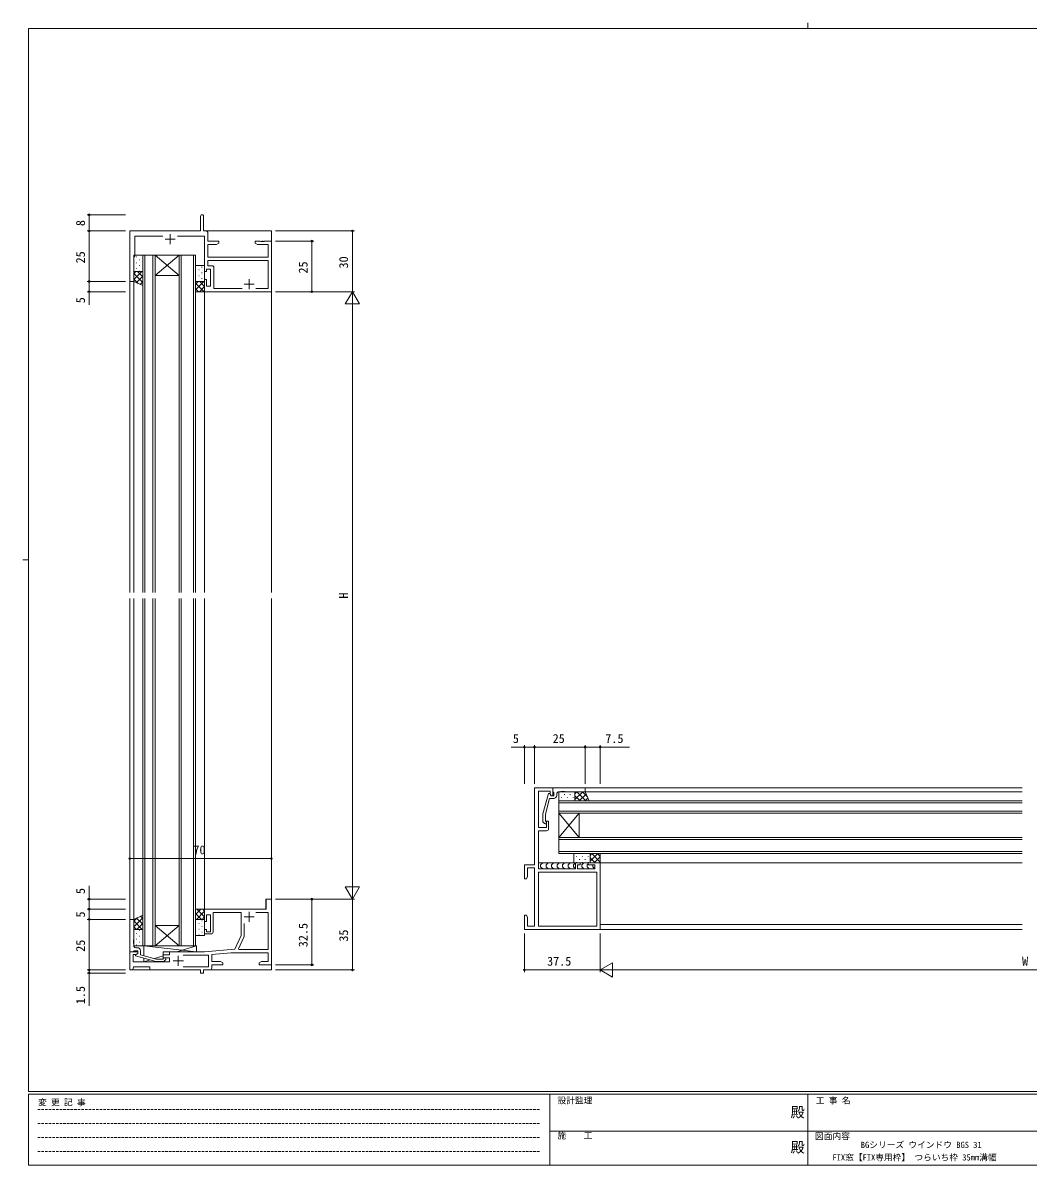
# Model space of a CAD drawing. Units: millimetres on the paper. Extents: x -397 to 397, y -282 to 282.
# Drawn here: x -397 to 100, y -282 to 282 of the extents above; entities that cross this region are included whole.
import ezdxf
from ezdxf.enums import TextEntityAlignment as Align

# ---------------------------------------------------------------- set-up
doc = ezdxf.new("R2010")
doc.units = ezdxf.units.MM
doc.linetypes.add('DASHED1', pattern=[1.8, 1.2, -0.6])
doc.layers.add('0-0_0', color=3, linetype='Continuous')
for name, color, linetype, lineweight in [('0-1_USER1', 2, 'Continuous', 9), ('0-2_YKK_ZWAK', 4, 'Continuous', 9), ('0-3_YKK_11', 6, 'Continuous', 9), ('0-4_YKK_12', 7, 'Continuous', 9), ('0-6_YKK_D', 7, 'Continuous', 9)]:
    doc.layers.add(name, color=color, linetype=linetype, lineweight=lineweight)
doc.styles.add('ＭＳ ゴシック', font='')
doc.styles.get('ＭＳ ゴシック').set_extended_font_data('MS Gothic')

msp = doc.modelspace()

# ---------------------------------------------------------------- linework, layer by layer
at = {"layer": '0-1_USER1'}
for p, q in [((-343.908, 179.3), (-309.208, 179.3)), ((-343.908, 179.3), (-343.908, 0.8)), ((-307.108, 179.3), (-273.908, 179.3)), ((-273.908, 179.3), (-273.908, 0.8)), ((-331.408, 167.3), (-337.408, 167.3)), ((-337.408, 167.3), (-337.408, 0.8)), ((-336.408, 0.8), (-336.408, 167.3)), ((-332.408, 167.3), (-332.408, 0.8)), ((-331.408, 167.3), (-319.408, 167.3)), ((-331.408, 167.3), (-319.408, 157.3)), ((-319.408, 167.3), (-331.408, 157.3)), ((-331.408, 0.8), (-331.408, 167.3)), ((-311.408, 167.3), (-319.408, 167.3)), ((-319.408, 167.3), (-319.408, 0.8)), ((-318.408, 0.8), (-318.408, 167.3)), ((-312.408, 167.3), (-312.408, 0.8)), ((-311.408, 0.8), (-311.408, 167.3)), ((-343.908, 154.3), (-341.908, 154.3)), ((-341.908, 154.3), (-341.908, 0.8)), ((-331.408, 157.3), (-319.408, 157.3)), ((-306.908, 149.3), (-273.908, 149.3)), ((-306.908, 149.3), (-306.908, 0.8)), ((-343.908, -2.2), (-343.908, -185.7)), ((-341.908, -2.2), (-341.908, -160.7)), ((-337.408, -2.2), (-337.408, -173.7)), ((-336.408, -173.7), (-336.408, -2.2)), ((-332.408, -2.2), (-332.408, -173.7)), ((-331.408, -173.7), (-331.408, -2.2)), ((-319.408, -2.2), (-319.408, -173.7)), ((-318.408, -173.7), (-318.408, -2.2)), ((-312.408, -2.2), (-312.408, -173.7)), ((-311.408, -173.7), (-311.408, -2.2)), ((-306.908, -2.2), (-306.908, -155.7)), ((-273.908, -2.2), (-273.908, -185.7)), ((97.092, -95.7), (-119.208, -95.7)), ((97.092, -97.7), (-119.408, -97.7)), ((-131.908, -102.2), (-131.908, -108.2)), ((97.092, -102.2), (-131.908, -102.2)), ((-131.908, -103.2), (97.092, -103.2)), ((97.092, -107.2), (-131.908, -107.2)), ((-131.908, -108.2), (-131.908, -120.2)), ((-131.908, -108.2), (-121.908, -120.2)), ((-131.908, -120.2), (-121.908, -108.2)), ((-131.908, -108.2), (97.092, -108.2)), ((-121.908, -108.2), (-121.908, -120.2)), ((-131.908, -120.2), (-131.908, -128.2)), ((97.092, -120.2), (-131.908, -120.2)), ((-131.908, -121.2), (97.092, -121.2)), ((97.092, -127.2), (-131.908, -127.2)), ((-131.908, -128.2), (97.092, -128.2)), ((97.092, -132.7), (-141.908, -132.7)), ((-276.708, -150.7), (-276.708, -155.7)), ((-276.708, -150.7), (-273.908, -150.7)), ((-306.908, -155.7), (-276.708, -155.7)), ((-343.908, -160.7), (-341.908, -160.7)), ((97.092, -163.2), (-111.408, -163.2)), ((-331.408, -163.7), (-319.408, -163.7)), ((-331.408, -173.7), (-319.408, -163.7)), ((-319.408, -173.7), (-331.408, -163.7)), ((97.092, -165.7), (-111.408, -165.7)), ((-337.408, -173.7), (-331.408, -173.7)), ((-331.408, -173.7), (-319.408, -173.7)), ((-319.408, -173.7), (-311.408, -173.7)), ((-343.908, -185.7), (-309.208, -185.7)), ((-307.108, -185.7), (-273.908, -185.7))]:
    msp.add_line(p, q, dxfattribs=at)
at = {"layer": '0-2_YKK_ZWAK'}
for p, q in [((-341.908, 165.05), (-341.888, 165.05)), ((-340.673, 166.465), (-340.473, 166.465)), ((-340.673, 163.635), (-340.473, 163.635)), ((-339.058, 165.05), (-338.858, 165.05)), ((-337.643, 166.465), (-337.443, 166.465)), ((-337.643, 163.635), (-337.443, 163.635)), ((-341.908, 162.22), (-341.888, 162.22)), ((-341.908, 159.39), (-341.888, 159.39)), ((-337.988, 159.3), (-341.908, 155.38)), ((-340.816, 159.3), (-341.908, 158.208)), ((-341.908, 158.332), (-337.408, 153.832)), ((-340.673, 160.805), (-340.473, 160.805)), ((-340.048, 159.3), (-337.408, 156.66)), ((-339.058, 162.22), (-338.858, 162.22)), ((-339.058, 159.39), (-338.858, 159.39)), ((-337.643, 160.805), (-337.443, 160.805)), ((-311.381, 161.465), (-311.181, 161.465)), ((-311.381, 158.635), (-311.181, 158.635)), ((-309.766, 160.05), (-309.566, 160.05)), ((-308.351, 161.465), (-308.151, 161.465)), ((-308.351, 158.635), (-308.151, 158.635)), ((-341.908, 155.503), (-339.742, 153.337)), ((-337.408, 157.051), (-340.698, 153.762)), ((-337.408, 154.223), (-338.739, 152.892)), ((-307.272, 154.3), (-311.408, 150.164)), ((-310.1, 154.3), (-311.408, 152.992)), ((-311.408, 153.548), (-307.16, 149.3)), ((-311.381, 155.805), (-311.181, 155.805)), ((-309.766, 157.22), (-309.566, 157.22)), ((-309.766, 154.39), (-309.566, 154.39)), ((-309.332, 154.3), (-306.908, 151.876)), ((-308.351, 155.805), (-308.151, 155.805)), ((-311.408, 150.72), (-309.989, 149.3)), ((-306.908, 151.835), (-309.444, 149.3)), ((-130.498, -97.7), (-130.498, -97.72)), ((-130.498, -100.55), (-130.498, -100.75)), ((-129.083, -98.935), (-129.083, -99.135)), ((-127.668, -97.7), (-127.668, -97.72)), ((-127.668, -100.55), (-127.668, -100.75)), ((-126.253, -98.935), (-126.253, -99.135)), ((-124.838, -97.7), (-124.838, -97.72)), ((-124.838, -100.55), (-124.838, -100.75)), ((-120.091, -97.7), (-123.908, -101.517)), ((-122.92, -97.7), (-123.908, -98.689)), ((-121.373, -102.2), (-123.908, -99.664)), ((-118.544, -102.2), (-123.044, -97.7)), ((-118.402, -98.839), (-121.763, -102.2)), ((-117.862, -100.053), (-120.216, -97.7)), ((-117.532, -100.797), (-118.934, -102.2)), ((-129.083, -101.965), (-129.083, -102.165)), ((-126.253, -101.965), (-126.253, -102.165)), ((-123.093, -129.428), (-123.093, -129.628)), ((-121.678, -128.2), (-121.678, -128.213)), ((-120.263, -129.428), (-120.263, -129.628)), ((-118.848, -128.2), (-118.848, -128.213)), ((-117.433, -129.428), (-117.433, -129.628)), ((-112.69, -128.2), (-116.408, -131.918)), ((-115.518, -128.2), (-116.408, -129.09)), ((-111.408, -132.438), (-115.646, -128.2)), ((-111.408, -129.747), (-114.361, -132.7)), ((-111.408, -129.61), (-112.818, -128.2)), ((-123.113, -132.7), (-141.908, -132.7)), ((-123.093, -132.458), (-123.093, -132.658)), ((-117.112, -132.7), (-121.704, -132.7)), ((-121.678, -131.043), (-121.678, -131.243)), ((-120.263, -132.458), (-120.263, -132.658)), ((-118.848, -131.043), (-118.848, -131.243)), ((-117.433, -132.458), (-117.433, -132.658)), ((-113.975, -132.7), (-116.408, -130.267)), ((-111.408, -132.575), (-111.533, -132.7)), ((-308.772, -155.7), (-311.408, -158.336)), ((-311.408, -157.779), (-308.488, -160.7)), ((-306.908, -156.665), (-310.944, -160.7)), ((-310.659, -155.7), (-306.908, -159.451)), ((-307.831, -155.7), (-306.908, -156.623)), ((-337.408, -159.934), (-341.908, -164.434)), ((-340.278, -159.976), (-341.908, -161.606)), ((-341.908, -161.481), (-337.689, -165.7)), ((-340.491, -160.07), (-337.408, -163.153)), ((-337.408, -162.762), (-340.346, -165.7)), ((-338.533, -159.2), (-337.408, -160.324)), ((-311.408, -160.608), (-311.316, -160.7)), ((-311.38, -161.345), (-311.18, -161.345)), ((-309.765, -162.76), (-309.565, -162.76)), ((-308.35, -161.345), (-308.15, -161.345)), ((-306.908, -159.493), (-308.115, -160.7)), ((-341.908, -164.309), (-340.518, -165.7)), ((-341.908, -166.25), (-341.888, -166.25)), ((-341.908, -169.08), (-341.888, -169.08)), ((-340.673, -167.665), (-340.473, -167.665)), ((-339.058, -166.25), (-338.858, -166.25)), ((-339.058, -169.08), (-338.858, -169.08)), ((-337.643, -167.665), (-337.443, -167.665)), ((-337.408, -165.591), (-337.517, -165.7)), ((-311.38, -164.175), (-311.18, -164.175)), ((-311.38, -167.005), (-311.18, -167.005)), ((-309.765, -165.59), (-309.565, -165.59)), ((-309.765, -168.42), (-309.565, -168.42)), ((-308.35, -164.175), (-308.15, -164.175)), ((-308.35, -167.005), (-308.15, -167.005)), ((-341.908, -171.91), (-341.888, -171.91)), ((-340.673, -170.495), (-340.473, -170.495)), ((-340.673, -173.325), (-340.473, -173.325)), ((-339.058, -171.91), (-338.858, -171.91)), ((-337.643, -170.495), (-337.443, -170.495)), ((-337.643, -173.325), (-337.443, -173.325)), ((-336.908, -173.7), (-310.908, -176.7)), ((-310.908, -173.7), (-320.658, -176.7)), ((-336.908, -181.7), (-336.908, -179.918)), ((-327.408, -178.777), (-331.655, -180.084)), ((-310.908, -176.7), (-327.408, -176.7)), ((-327.408, -176.7), (-327.408, -180.151)), ((-333.813, -180.748), (-336.908, -181.7))]:
    msp.add_line(p, q, dxfattribs=at)
for points in [[(-341.908, 159.3), (-337.408, 159.3), (-337.408, 167.3), (-341.908, 167.3)], [(-337.408, 159.3), (-337.408, 152.3), (-341.908, 154.3), (-341.908, 159.3)], [(-306.908, 154.3), (-311.408, 154.3), (-311.408, 162.3), (-306.908, 162.3)], [(-311.408, 154.3), (-311.408, 149.3), (-306.908, 149.3), (-306.908, 154.3)], [(-123.908, -97.7), (-123.908, -102.2), (-131.908, -102.2), (-131.908, -97.7)], [(-123.908, -102.2), (-116.908, -102.2), (-118.908, -97.7), (-123.908, -97.7)], [(-116.408, -132.7), (-116.408, -128.2), (-124.408, -128.2), (-124.408, -132.7)], [(-116.408, -128.2), (-111.408, -128.2), (-111.408, -132.7), (-116.408, -132.7)], [(-311.408, -160.7), (-311.408, -155.7), (-306.908, -155.7), (-306.908, -160.7)], [(-337.408, -165.7), (-337.408, -158.7), (-341.908, -160.7), (-341.908, -165.7)], [(-306.908, -160.7), (-311.408, -160.7), (-311.408, -168.7), (-306.908, -168.7)], [(-341.908, -165.7), (-337.408, -165.7), (-337.408, -173.7), (-341.908, -173.7)]]:
    msp.add_lwpolyline(points, close=True, dxfattribs=at)
for points in [[(-139.855, -132.7), (-140.855, -133.7), (-140.855, -134.7), (-139.855, -135.7)], [(-137.147, -132.7), (-138.147, -133.7), (-138.147, -134.7), (-137.147, -135.7)], [(-134.439, -132.7), (-135.439, -133.7), (-135.439, -134.7), (-134.439, -135.7)], [(-131.732, -132.7), (-132.732, -133.7), (-132.732, -134.7), (-131.732, -135.7)], [(-129.024, -132.7), (-130.024, -133.7), (-130.024, -134.7), (-129.024, -135.7)], [(-126.316, -132.7), (-127.316, -133.7), (-127.316, -134.7), (-126.316, -135.7)], [(-123.608, -132.7), (-124.608, -133.7), (-124.608, -134.7), (-123.696, -135.612)], [(-119.524, -132.7), (-120.524, -133.7), (-120.524, -134.7), (-119.524, -135.7)], [(-117.408, -133.292), (-117.816, -133.7), (-117.816, -134.7), (-116.816, -135.7)], [(-115.108, -133.7), (-115.108, -133.7), (-115.108, -134.7), (-114.196, -135.612)], [(-336.908, -178.676), (-336.908, -173.7), (-310.908, -173.7), (-310.908, -176.7)], [(-327.408, -181.5), (-327.408, -181.7), (-336.908, -181.7)]]:
    msp.add_lwpolyline(points, dxfattribs=at)
at = {"layer": '0-3_YKK_11'}
for p, q in [((-345.908, 187.3), (-364.908, 187.3)), ((-363.908, 179.3), (-363.908, 187.3)), ((-345.908, 179.3), (-364.908, 179.3)), ((-345.908, 179.3), (-364.908, 179.3)), ((-363.908, 179.3), (-363.908, 154.3)), ((-271.908, 179.3), (-232.908, 179.3)), ((-233.908, 179.3), (-233.908, 149.3)), ((-271.908, 174.3), (-252.908, 174.3)), ((-253.908, 174.3), (-253.908, 149.3)), ((-345.908, 154.3), (-364.908, 154.3)), ((-345.908, 154.3), (-364.908, 154.3)), ((-345.908, 149.3), (-364.908, 149.3)), ((-271.908, 149.3), (-252.908, 149.3)), ((-271.908, 149.3), (-232.908, 149.3)), ((-271.908, 149.3), (-232.908, 149.3)), ((-233.908, 149.3), (-237.408, 143.238)), ((-233.908, 149.3), (-230.408, 143.238)), ((-233.908, 149.3), (-233.908, 137.176)), ((-237.408, 143.238), (-230.408, 143.238)), ((-233.908, 142.3), (-233.908, -143.7)), ((-148.908, -93.7), (-148.908, -74.7)), ((-143.908, -93.7), (-143.908, -74.7)), ((-143.908, -93.7), (-143.908, -74.7)), ((-118.908, -75.7), (-143.908, -75.7)), ((-118.908, -93.7), (-118.908, -74.7)), ((-118.908, -93.7), (-118.908, -74.7)), ((-111.408, -93.7), (-111.408, -74.7)), ((-343.908, -148.7), (-343.908, -129.7)), ((-273.908, -148.7), (-273.908, -129.7)), ((-273.908, -130.7), (-343.908, -130.7)), ((-233.908, -150.7), (-233.908, -138.576)), ((-233.908, -150.7), (-237.408, -144.638)), ((-230.408, -144.638), (-237.408, -144.638)), ((-233.908, -150.7), (-230.408, -144.638)), ((-345.908, -150.7), (-364.908, -150.7)), ((-271.908, -150.7), (-232.908, -150.7)), ((-271.908, -150.7), (-252.908, -150.7)), ((-271.908, -150.7), (-232.908, -150.7)), ((-253.908, -150.7), (-253.908, -183.2)), ((-233.908, -150.7), (-233.908, -185.7)), ((-345.908, -155.7), (-364.908, -155.7)), ((-345.908, -155.7), (-364.908, -155.7)), ((-363.908, -160.7), (-363.908, -155.7)), ((-345.908, -160.7), (-364.908, -160.7)), ((-345.908, -160.7), (-364.908, -160.7)), ((-363.908, -185.7), (-363.908, -160.7)), ((-148.908, -167.7), (-148.908, -186.7)), ((-111.408, -167.7), (-111.408, -186.7)), ((-111.408, -167.7), (-111.408, -186.7)), ((-345.908, -185.7), (-364.908, -185.7)), ((-345.908, -185.7), (-364.908, -185.7)), ((-363.908, -185.7), (-363.908, -184)), ((-363.908, -185.7), (-363.908, -187.2)), ((-271.908, -183.2), (-252.908, -183.2)), ((-271.908, -185.7), (-232.908, -185.7)), ((-111.408, -185.7), (-148.908, -185.7)), ((-111.408, -185.7), (-105.346, -182.2)), ((-111.408, -185.7), (-105.346, -189.2)), ((-111.408, -185.7), (-99.284, -185.7)), ((-105.346, -189.2), (-105.346, -182.2)), ((-104.408, -185.7), (301.592, -185.7)), ((-345.908, -187.2), (-364.908, -187.2)), ((-363.908, -187.2), (-363.908, -203.4))]:
    msp.add_line(p, q, dxfattribs=at)
for points in [[(-363.908, 154.3), (-363.908, 149.3), (-363.908, 142.8)], [(-143.908, -75.7), (-148.908, -75.7), (-155.408, -75.7)], [(-118.908, -75.7), (-111.408, -75.7), (-96.908, -75.7)], [(-363.908, -155.7), (-363.908, -150.7), (-363.908, -144.2)]]:
    msp.add_lwpolyline(points, dxfattribs=at)
for centre in [(-363.908, 187.3), (-363.908, 179.3), (-363.908, 179.3), (-233.908, 179.3), (-253.908, 174.3), (-363.908, 154.3), (-363.908, 154.3), (-363.908, 149.3), (-253.908, 149.3), (-148.908, -75.7), (-143.908, -75.7), (-143.908, -75.7), (-118.908, -75.7), (-118.908, -75.7), (-111.408, -75.7), (-343.908, -130.7), (-273.908, -130.7), (-363.908, -150.7), (-253.908, -150.7), (-363.908, -155.7), (-363.908, -155.7), (-363.908, -160.7), (-363.908, -160.7), (-363.908, -185.7), (-363.908, -185.7), (-253.908, -183.2), (-233.908, -185.7), (-148.908, -185.7), (-363.908, -187.2)]:
    msp.add_circle(centre, 0.425, dxfattribs=at)
at = {"layer": '0-4_YKK_12'}
for p, q in [((-326.408, 175.3), (-321.408, 175.3)), ((-323.908, 177.8), (-323.908, 172.8)), ((-287.408, 153), (-282.408, 153)), ((-284.908, 155.5), (-284.908, 150.5)), ((-132.908, -99.5), (-132.908, -98.7)), ((-284.908, -156.9), (-284.908, -161.9)), ((-287.408, -159.4), (-282.408, -159.4)), ((-287.278, -168.618), (-287.278, -162.813)), ((-340.108, -174.7), (-340.908, -174.7)), ((-319.908, -178.7), (-319.908, -183.7)), ((-322.408, -181.2), (-317.408, -181.2))]:
    msp.add_line(p, q, dxfattribs=at)
for points in [[(-308.908, 186.55), (-308.908, 179.3), (-343.908, 179.3), (-343.908, 154.3), (-341.908, 154.3), (-341.908, 166.3), (-341.408, 166.8), (-341.408, 176.8), (-327.471, 176.8)], [(-306.278, 179.3), (-307.408, 179.3), (-307.408, 186.55)], [(-320.346, 176.8), (-306.908, 176.8), (-306.908, 159.3), (-305.908, 159.3), (-305.908, 160.5), (-303.908, 160.5), (-303.908, 152), (-305.908, 152), (-305.908, 155.3), (-306.908, 155.3), (-306.908, 149.3), (-273.908, 149.3), (-273.908, 174.3), (-277.45, 174.3), (-277.633, 174.18), (-278.183, 174.18), (-278.366, 174.3), (-278.45, 174.3), (-278.633, 174.18), (-279.183, 174.18), (-279.366, 174.3), (-281.908, 174.3), (-281.908, 173.3), (-280.817, 172.67), (-275.538, 172.67), (-275.538, 166.3), (-305.278, 166.3), (-305.278, 172.67), (-300.999, 172.67), (-299.908, 173.3), (-299.908, 174.3), (-305.278, 174.3), (-305.278, 178.3)], [(-281.558, 150.93), (-275.538, 150.93), (-275.538, 164.67), (-305.278, 164.67), (-305.278, 162.13), (-303.278, 162.13)], [(-302.278, 161.13), (-302.278, 150.93), (-288.259, 150.93)], [(-143.908, -95.7), (-143.908, -133.7), (-148.908, -133.7), (-148.908, -140.7), (-147.908, -140.7), (-147.278, -139.609), (-147.278, -135.33), (-143.908, -135.33), (-143.908, -164.07), (-147.278, -164.07), (-147.278, -159.791), (-147.908, -158.7), (-148.908, -158.7), (-148.908, -161.242), (-148.788, -161.425), (-148.788, -161.975), (-148.908, -162.158), (-148.908, -162.242), (-148.788, -162.425), (-148.788, -162.975), (-148.908, -163.158), (-148.908, -165.7), (-111.408, -165.7), (-111.408, -132.7), (-117.408, -132.7), (-117.408, -133.7), (-114.108, -133.7), (-114.108, -135.7), (-122.608, -135.7), (-122.608, -133.7), (-121.408, -133.7), (-121.408, -132.7), (-123.608, -132.7), (-123.608, -135.7), (-141.908, -135.7), (-141.908, -116.9), (-137.908, -116.9)], [(-136.908, -115.9), (-136.908, -112.2), (-137.908, -112.2), (-137.908, -115.4), (-141.908, -115.4), (-141.908, -97.33), (-136.208, -97.33), (-136.208, -98.834), (-135.708, -99.7), (-134.908, -99.7), (-134.908, -95.7), (-143.908, -95.7)], [(-118.908, -95.7), (-134.908, -95.7), (-134.908, -97.4), (-134.608, -97.7), (-134.408, -97.9), (-134.408, -99.7), (-135.708, -99.7), (-136.401, -98.5), (-137.001, -98.5), (-139.708, -108.603), (-139.708, -112.549), (-138.932, -113.324)], [(-131.908, -97.7), (-130.866, -97.7), (-130.683, -97.58), (-130.133, -97.58), (-129.95, -97.7), (-129.866, -97.7), (-129.683, -97.58), (-129.133, -97.58), (-128.95, -97.7), (-118.908, -97.7), (-118.908, -95.7)], [(-138.084, -112.476), (-138.508, -112.051), (-138.508, -108.761), (-136.429, -101), (-134.408, -101)], [(-273.908, -183.2), (-273.908, -150.7), (-276.408, -150.7), (-276.408, -155.7), (-306.908, -155.7), (-306.908, -161.7), (-305.908, -161.7), (-305.908, -158.4), (-303.908, -158.4), (-303.908, -166.9), (-305.908, -166.9), (-305.908, -165.7), (-306.908, -165.7), (-306.908, -167.9), (-303.708, -167.9)], [(-302.708, -166.9), (-302.708, -157.33), (-288.908, -157.33), (-288.908, -168.7), (-292.032, -175.398), (-306.908, -176.7), (-324.208, -176.7), (-324.208, -178.2), (-327.408, -178.2), (-327.408, -179.7), (-324.208, -179.7), (-324.208, -181.7), (-342.278, -181.7), (-342.278, -178), (-340.774, -178), (-339.908, -177.5), (-339.908, -176.7), (-343.908, -176.7), (-343.908, -185.7), (-342.408, -185.7), (-342.006, -184.2), (-333.908, -184.2), (-333.908, -185.7), (-308.908, -185.7), (-308.908, -187.2), (-307.408, -187.2), (-307.408, -185.7), (-304.408, -185.7)], [(-281.669, -157.33), (-275.538, -157.33), (-275.538, -175.57), (-289.951, -175.57), (-290.16, -175.242), (-287.466, -169.463)], [(-343.908, -160.7), (-343.908, -176.7), (-342.208, -176.7), (-341.908, -176.4), (-341.708, -176.2), (-339.908, -176.2), (-339.908, -177.5), (-341.108, -178.193), (-341.108, -178.793), (-331.005, -181.5), (-327.06, -181.5), (-326.284, -180.724)], [(-341.908, -173.7), (-341.908, -172.658), (-342.028, -172.475), (-342.028, -171.925), (-341.908, -171.742), (-341.908, -171.658), (-342.028, -171.475), (-342.028, -170.925), (-341.908, -170.742), (-341.908, -160.7), (-343.908, -160.7)], [(-327.132, -179.876), (-327.557, -180.3), (-330.847, -180.3), (-338.608, -178.22), (-338.608, -176.2)], [(-317.508, -184.07), (-305.038, -184.07), (-305.038, -178.33), (-317.508, -178.33)], [(-303.408, -184.7), (-303.408, -183.2), (-297.908, -183.2), (-297.908, -182.2), (-298.999, -181.57), (-303.408, -181.57), (-303.408, -178.03), (-293.921, -177.2), (-275.538, -177.2), (-275.538, -181.57), (-278.817, -181.57), (-279.908, -182.2), (-279.908, -183.2), (-278.366, -183.2), (-278.183, -183.08), (-277.633, -183.08), (-277.45, -183.2), (-277.366, -183.2), (-277.183, -183.08), (-276.633, -183.08), (-276.45, -183.2), (-273.908, -183.2)]]:
    msp.add_lwpolyline(points, dxfattribs=at)
msp.add_lwpolyline([(-113.038, -137.33), (-141.908, -137.33), (-141.908, -164.07), (-113.038, -164.07)], close=True, dxfattribs=at)
for centre, radius, start, end in [((-308.158, 186.55), 0.75, 359.99999, 180.00001), ((-306.278, 178.3), 1, 0.00001, 89.99999), ((-303.278, 161.13), 1, 0.00001, 89.99999), ((-134.408, -99.5), 1.5, 270.00001, 359.99999), ((-131.908, -98.7), 1, 90.00001, 179.99999), ((-138.508, -112.9), 0.6, 224.99999, 45.00001), ((-137.908, -115.9), 1, 270.00001, 359.99999), ((-303.708, -166.9), 1, 270.00001, 359.99999), ((-289.278, -168.618), 2, 335.00003, 0.00001), ((-340.908, -173.7), 1, 180.00001, 269.99999), ((-340.108, -176.2), 1.5, 0.00001, 89.99999), ((-326.708, -180.3), 0.6, 314.99999, 135.00001), ((-304.408, -184.7), 1, 270.00001, 359.99999)]:
    msp.add_arc(centre, radius, start, end, dxfattribs=at)
at = {"layer": '0-6_YKK_D'}
for p, q in [((-8.894, 282.1), (-8.894, 279.3)), ((376.092, 279.3), (-393.908, 279.3)), ((-393.908, -245.7), (-393.908, 279.3)), ((-396.708, 16.8), (-393.908, 16.8)), ((376.092, -245.7), (-393.908, -245.7)), ((338.292, -247.1), (-393.908, -247.1)), ((-393.908, -282.1), (-393.908, -247.1)), ((-136.308, -247.1), (-136.308, -282.1)), ((-8.908, -247.1), (-8.908, -282.1)), ((-136.308, -265.299), (-7.508, -265.299)), ((-7.508, -265.299), (121.292, -265.299)), ((-393.908, -282.1), (338.292, -282.1))]:
    msp.add_line(p, q, dxfattribs=at)
at = {"layer": '0-6_YKK_D', "linetype": 'DASHED1'}
for p, q in [((-389.31, -254.612), (-141.117, -254.612)), ((-389.31, -261.541), (-141.117, -261.541)), ((-389.31, -268.47), (-141.117, -268.47)), ((-389.31, -275.398), (-141.117, -275.398))]:
    msp.add_line(p, q, dxfattribs=at)

# ---------------------------------------------------------------- texts
at = {"layer": '0-0_0', "style": 'ＭＳ ゴシック'}
for s, p in [('BGシリーズ ウインドウ BGS 31', (17.309, -274.549)), ('FIX窓【FIX専用枠】 つらいち枠 35mm溝幅', (3.279, -280.725))]:
    msp.add_text(s, height=3.079, dxfattribs=at).set_placement(p, align=Align.BOTTOM_LEFT)
at = {"layer": '0-3_YKK_11', "style": 'ＭＳ ゴシック'}
for s, p in [('8', (-364.708, 181.7)), ('25', (-364.708, 163.28)), ('25', (-254.708, 158.28)), ('30', (-234.708, 160.78)), ('5', (-364.708, 143.6)), ('H', (-234.708, -2.3)), ('5', (-364.708, -148.2)), ('5', (-364.708, -159.8)), ('32.5', (-254.708, -174.47)), ('35', (-234.708, -171.72)), ('25', (-364.708, -176.72)), ('1.5', (-364.708, -202.6))]:
    msp.add_text(s, height=4.399, rotation=90, dxfattribs=at).set_placement(p, align=Align.BOTTOM_LEFT)
for s, p in [('5', (-154.608, -74.9)), ('25', (-134.928, -74.9)), ('7.5', (-108.908, -74.9)), ('70', (-312.428, -129.9)), ('37.5', (-137.678, -184.9)), ('W', (96.992, -184.9))]:
    msp.add_text(s, height=4.399, dxfattribs=at).set_placement(p, align=Align.BOTTOM_LEFT)
at = {"layer": '0-6_YKK_D', "style": 'ＭＳ ゴシック'}
for s, height, p in [('設計監理', 3.079, (-132.539, -252.633)), ('工 事 名', 3.079, (-4.896, -252.633)), ('変 更 記 事', 3.079, (-389.194, -253.547)), ('殿', 5.132, (-17.39, -260.056)), ('施\u3000\u3000工', 3.079, (-132.539, -269.954)), ('殿', 5.132, (-17.39, -277.378)), ('図面内容', 3.079, (-5.291, -270.248))]:
    msp.add_text(s, height=height, dxfattribs=at).set_placement(p, align=Align.BOTTOM_LEFT)

doc.saveas('drawing.dxf')
